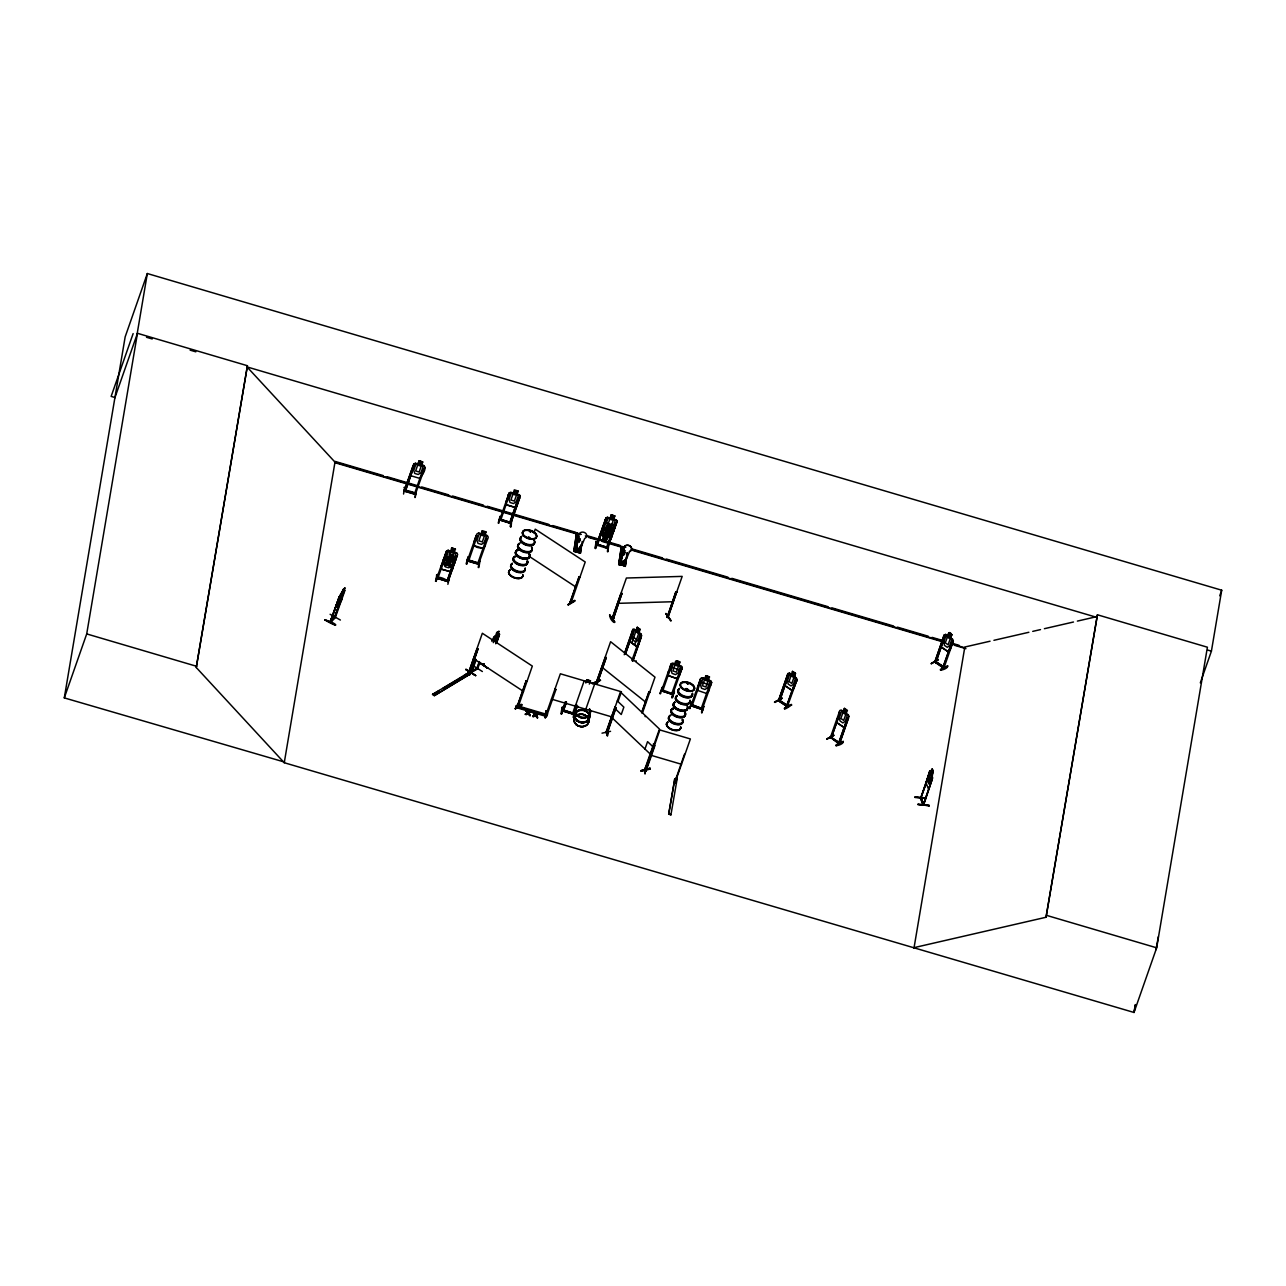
<?xml version="1.0" encoding="UTF-8"?>
<svg xmlns="http://www.w3.org/2000/svg" width="1286" height="1286" viewBox="0 0 1286 1286"><rect width="100%" height="100%" fill="white"/><g stroke="black" fill="none" stroke-linecap="round" stroke-linejoin="round"><path stroke-width="1.5" d="M641.135 770.861L650.089 768.24L650.266 769.092M641.264 770.507L650.073 768.192M650.282 769.028L641.457 771.262M578.073 549.845C579.23 547.434 577.221 549.154 578.652 549.202M623.614 561.452L622.89 563.059L623.453 562.111M622.778 562.721L622.906 561.178L623.372 562.336M920.342 797.979L923.155 805.116L932.688 777.934L930.485 770.507L929.81 770.989M784.942 685.615L792.031 690.421L784.862 685.647L785.023 681.918M845.931 724.886L843.825 727.41L836.736 722.587L836.881 718.858M950.354 649.285L948.248 651.809L941.159 647.003L941.384 643.225M624.626 653.031L632.873 629.401L629.69 641.537L636.538 646.472L638.708 644.061M629.947 637.76L629.77 641.505L636.618 646.44L638.612 643.965M676.774 776.503L675.632 783.045M676.902 776.101L675.745 782.997M677.015 776.631L676.018 779.943L690.389 738.952L659.847 729.95L645.604 770.989L646.376 770.137M613.663 618.052L612.184 619L620.993 593.425L621.942 593.393L613.342 618.968L612.056 618.695L626.395 578.025L682.175 576.385L667.916 617.103C664.605 616.524 670.762 616.026 667.37 616.476M668.19 617.393L667.096 617.441L675.857 591.817L676.79 591.785L668.013 617.409M603.761 535.989L600.385 533.835L601.414 535.298L610.094 537.773L611.67 537.066L607.522 537.05L606.429 540.233L602.668 539.107L603.922 535.924L602.411 534.349L604.468 528.53L607.201 526.569L610.705 527.565L611.718 530.588L609.709 536.423L606.944 538.368L603.439 537.371L602.427 534.333M605.69 522.807L614.515 525.283L614.595 528.707M606.429 540.233L607.442 536.905L609.677 536.407M595.161 548.141L596.045 541.615L595.852 547.868M596.575 541.695C592.926 558.381 598.987 539.397 595.981 541.663M607.973 547.547L596.527 544.074L597.797 544.428M596.768 544.107L596.206 544.991L597.251 545.216M605.159 519.93L606.204 520.219L597.202 545.585L596.206 545.264L605.899 518.065L607.474 517.277L616.235 519.833L617.184 521.232L607.394 548.463L606.397 548.141L606.976 546.952L607.635 548.463L596.447 545.039M605.899 518.065L607.474 517.277M607.571 548.495L606.397 547.884L615.383 522.582L616.428 522.872M606.719 547.225L597.685 544.348L597.234 545.264M611.139 514.882L614.885 516.024L613.631 519.206L615.158 520.782L613.117 526.601L610.368 528.562L606.847 527.565L605.835 524.543L607.876 518.724L610.127 518.21L611.139 514.882L614.901 515.959M608.728 545.248L607.876 551.79L608.262 544.557L607.41 551.598M603.166 529.832L603.102 526.424L603.038 529.912L611.863 532.404L614.129 529.543M614.242 529.671L611.863 532.404M617.184 521.232L610.834 539.509L608.455 542.242L599.63 539.638L599.549 536.198L605.995 518.129M599.614 539.702L599.549 536.198M606.622 527.887L602.475 527.855L604.082 527.196L612.731 529.736M607.715 524.768L611.477 525.845L610.384 528.964L607.506 531.231C607.86 525.926 602.652 526.376 606.51 531.681C600.096 533.915 604.195 537.001 607.072 532.645C606.735 537.725 611.75 537.178 608.069 532.147C617.907 529.494 606.076 527.533 612.811 529.655L613.776 531.07M608.455 542.242L610.721 539.381M441.323 565.76L441.387 569.2L450.18 571.531M445.84 556.565C441.387 557.77 455.18 556.227 455.549 560.567M448.396 557.368L446.258 557.931L444.217 563.75L445.229 566.788L448.734 567.801L451.482 565.856L453.524 560.037L451.997 558.462M449.489 554.25L453.251 555.343L452.174 558.381M452.592 569.007L450.164 571.611M580.838 534.526L576.433 533.674L573.845 551.308L575.839 551.839L578.121 533.754L575.244 549.669M576.578 533.738L573.845 551.308L580.452 553.157L582.188 541.422M574.392 551.228L577.125 533.095L580.95 534.204M574.858 549.556L577.125 533.095M578.571 552.642C582.381 552.996 579.263 548.366 574.665 549.218L575.244 547.579L575.228 549.026L580.066 550.424L580.967 549.235L579.793 552.208L574.955 550.81L577.189 533.915M578.121 533.754L575.806 551.855M577.494 548.318L579.23 548.993L577.494 548.318L576.498 551.26L578.25 551.758L579.247 548.833M577.752 549.267L578.7 548.463M578.523 548.672L577.768 548.833M580.838 545.151L579.616 552.98L579.873 546.47M581.288 544.846L580.002 552.835M581.465 545.328L580.42 553.173M621.974 546.309L618.743 564.554L621.283 546.904L625.8 547.418M618.791 564.554L621.347 546.968M622.424 547.241L619.852 564.875L621.861 546.646M622.971 547.177L620.35 564.763L622.971 546.968L622.086 547.161L619.466 564.763L619.82 562.577M621.524 559.217L622.713 551.372M622.328 561.709L624.064 562.207L622.328 561.709C619.048 564.972 624.819 566.403 624.096 562.046M624.16 549.99L624.128 550.135A3.987 3.344 8.5 0 1 625.703 545.65A3.987 3.344 8.5 0 1 631.105 547.209A3.987 3.344 8.5 0 1 629.529 551.694L629.561 551.549A3.987 3.344 8.5 0 0 631.121 547.08A3.987 3.344 8.5 0 0 625.719 545.521A3.987 3.344 8.5 0 0 624.16 549.99L620.656 562.561L624.466 563.67L629.561 551.549M622.601 562.496L623.485 561.259M622.729 561.291L623.549 561.757M627.327 552.691L625.253 566.387L623.855 565.551L624.723 559.699M624.417 566.161L625.269 560.262M624.53 566.194L625.398 560.326M624.964 566.081L626.137 558.06M625.141 566.354L627.182 552.675M546.55 710.837L545.441 717.829L546.437 711.19M545.907 711.11L544.814 717.62M545.312 717.717L546.325 711.238M618.245 700.838L621.427 691.788L560.358 673.784L545.939 714.694C549.074 716.222 545.328 712.155 547.45 714.405M556.002 689.473L554.957 689.183L556.002 689.473L546.968 715.064M606.204 732.506L607.233 733.293L615.994 707.911L615.029 707.364L615.994 707.911M606.204 731.734L607.603 731.621M608.021 728.953L607.008 735.431M608.407 729.548L607.394 736.074L607.957 728.889M614.965 707.107L605.963 732.393L607.249 732.763M646.183 767.019L644.977 774.011L646.038 767.533M654.976 745.494L645.99 771.102M675.68 779.477L684.473 754.191M284.527 762.068L64.3 697.896L125.16 336.868L147.327 273.532L1221.7 590.21L1211.412 651.166L1200.32 682.834M137.039 334.489L147.327 273.532M64.3 697.896L86.709 633.918L137.457 333.299L247.426 365.722L196.26 667.514L284.254 762.727L1134.011 1012.468L1156.661 947.814L1207.409 647.212L1097.424 614.788L1046.032 917.256L914.073 947.637M196.26 667.514L247.426 365.722M284.254 762.727L335.116 461.417L383.26 475.595M403.547 494.033L404.624 487.571M414.51 494.178C420.393 492.249 387.215 486.542 415.908 493.294M405.299 491.477L404.093 491.075L413.127 465.548L414.156 465.853L405.411 491.22M410.877 472.332L410.957 475.772L419.783 478.376C422.162 475.193 426.856 469.486 424.155 465.725L421.712 465.082M413.127 465.548L414.124 466.079M404.334 491.204L413.819 463.908L417.966 463.892L419.059 460.774L422.805 461.963L421.551 465.146L423.062 466.738L421.02 472.557L418.271 474.486L414.767 473.457L413.77 470.419L415.796 464.6L418.046 464.117L419.14 460.918L422.644 462.028M415.394 463.217L424.155 465.725M415.024 497.569L416.294 490.577L415.265 497.103M423.303 468.554L424.3 469.085L423.303 468.554L414.478 493.872M436.163 581.401L437.401 574.408L435.52 581.224L436.34 580.886M446.74 553.076L445.712 552.771L446.74 553.076L437.706 578.668C437.915 573.299 460.018 587.589 437.015 577.366M443.461 559.555L443.541 562.995L452.367 565.599L454.746 562.802L452.367 565.599M450.55 551.115L447.994 550.36L456.723 553.012L457.671 554.427L447.978 581.642L456.932 556.082L455.887 555.777L454.617 559.394M451.643 547.997L455.405 549.106L451.643 547.997L450.63 551.324L448.38 551.807L446.355 557.626L447.351 560.68L450.856 561.709L453.604 559.764L455.646 553.961L454.135 552.369L455.405 549.106M448.46 580.742L447.223 580.147L448.493 580.516M449.344 578.459L447.866 584.326M454.296 552.289L456.739 552.948M447.094 581.401L455.887 555.777M456.932 556.082L455.855 556.002M466.127 563.895L468.008 557.079L466.722 563.927M466.754 564.088L467.959 557.095M478.488 564.297L478.874 563.059L467.895 559.828L467.284 560.969L476.302 535.442L477.347 535.748L468.586 561.114M482.909 548.141C470.756 547.965 473.425 542.354 477.01 533.803L478.585 533.031L481.237 533.931L482.234 530.684L485.979 531.857L484.902 534.896M476.302 535.442L477.347 535.748M486.494 538.448L487.49 538.979L486.494 538.448L477.653 563.766M478.07 562.85L478.89 563.397M478.199 567.464L479.485 560.985M478.842 567.592L479.935 561.162M482.957 548.27L485.352 545.473L482.957 548.27L474.148 545.602M478.488 564.329L488.278 537.114L487.33 535.619L478.601 533.224M498.196 523.064L500.077 516.249L498.823 523.241M516.972 494.065L518.065 490.947L516.811 494.21L519.415 494.788L520.332 496.348L510.735 523.531L499.643 519.946M499.386 520.171L499.756 518.965L500.865 519.608M509.417 494.917L508.388 494.612L509.417 494.917L500.672 520.283M506.137 501.395L506.218 504.835L515.027 507.44L517.422 504.642L515.043 507.359L506.346 504.691M509.77 523.241L518.563 497.618L519.56 498.148L518.515 497.843M510.285 526.617C512.278 507.584 511.555 531.086 510.462 526.103M510.912 526.81L511.362 520.171M515.959 707.509L516.442 705.467L546.968 714.469L546.486 716.511L515.959 707.509L516.233 706.721L546.759 715.723L546.486 716.511M561.709 713.537L560.969 713.875L562.095 707.364M562.625 707.493L561.564 713.907M561.596 714.068L562.85 707.075L562.062 707.413M573.749 713.376L562.48 709.808M563.766 710.177C565.615 710.483 575.18 714.084 573.894 713.392M572.913 712.83L572.527 714.084L572.624 713.023M574.746 711.094L573.685 717.636L574.392 710.515M573.186 717.379L574.328 710.965M668.688 814.199L674.78 778.946L677.015 779.605L670.922 814.858L668.688 814.199L674.78 778.946M913.944 948.345L964.822 647.019L990.043 641.216M1046.032 917.256L1097.424 614.788M1135.345 1004.559L1134.011 1012.468L1135.361 1005.025M340.388 620.045L330.116 614.274M917.882 804.634L929.022 805.631M917.995 804.297L929.151 805.229L929.119 806.113M1156.001 949.663L1158.364 936.642M468.04 674.009L469.277 674.459L478.038 649.06L476.961 648.658L478.038 649.06M468.313 673.028L469.358 673.671M469.277 674.459L468.49 673.864M468.779 674.507L469.599 673.494L468.779 672.964M518.065 706.802C517.277 706.352 518.017 705.082 518.724 705.805M570.18 602.234L571.064 602.78L585.226 561.982L535.249 529.173L533.979 532.79M570.116 602.186L578.989 576.819L580.066 577.237L579.214 576.691L570.341 602.025L571.289 602.636L570.839 601.125M926.258 783.013L927.029 779.3M337.125 603.488C334.167 614.37 346.609 589.84 340.372 602.427M778.737 700.548L778.962 699.584L779.091 701.24L787.788 706.721L788.061 705.741L779.83 700.548L787.868 705.966M779.589 700.34L779.123 699.697M934.617 662.033L943.731 668.173M935.099 661.213L935.887 662.563L944.663 637.165L943.586 636.731L944.663 637.165M943.233 666.727L944.069 668.109L934.922 661.856L935.903 662.515M575.806 549.347L579.279 536.921A3.987 3.344 8.5 0 1 580.854 532.436A3.987 3.344 8.5 0 1 586.255 533.995A3.987 3.344 8.5 0 1 584.696 538.464L579.616 550.456M477.395 668.463L470.692 672.321L472.026 671.485M477.074 667.852L478.038 667.739L477.685 668.816L471.046 672.578L475.563 659.879M483.793 664.717L483.022 665.103L483.407 664.074M660.554 693.25L659.798 693.556L662.515 687.496M660.441 693.781L661.985 687.383M661.679 690.936L672.835 694.553L661.47 690.871L671.179 663.64L675.246 663.897M662.563 690.904L661.888 689.666L661.454 690.823M671.533 665.682L670.52 665.312L671.533 665.682L662.595 691.225M673.044 693.588L671.839 694.135M680.567 668.816L681.516 669.395L680.567 668.816L671.501 694.327M671.742 697.719L674.041 691.064L671.983 697.269M674.443 691.723L672.337 697.848L673.977 691.482M690.019 708.12L689.28 708.441L691.981 702.365M689.907 708.65L691.466 702.252M692.109 705.837L690.952 705.741L702.301 709.422M701.513 708.425L691.563 704.615M701.015 680.551L699.986 680.198L701.015 680.551L692.029 706.094M702.14 709.663L701.304 709.004M710.033 683.702L710.981 684.265L710.033 683.702L700.983 709.197L702.622 708.506M703.442 706.352L701.465 712.139M703.571 705.998L701.835 712.814L703.506 706.448M701.851 712.749L703.924 706.593M133.133 333.604L111.143 396.393L115.001 397.535M114.872 397.808L137.457 333.299M324.715 619.997C335.839 622.022 342.59 630.413 324.763 619.916M340.999 593.714L344.761 589.872L343.523 591.013L344.809 587.798L334.939 617.393L330.341 621.813L339.375 596.495L330.004 622.167M330.406 621.845L338.748 598.295M344.809 587.798L339.986 595.209L330.373 622.504L335.26 617.666L344.953 590.403M342.044 597.122L338.845 601.928L343.089 589.358M334.392 617.939L343.748 592.107L334.376 617.778M404.849 487.201L404.061 487.49M405.122 491.445L414.156 465.853M414.51 494.21L414.88 492.956M424.959 467.22L415.298 494.435L404.334 491.172M436.324 580.87L436.645 574.713M441.452 565.776L446.515 551.196L447.994 550.36M451.45 568.428L447.062 581.079M468.554 561.339L468.811 560.101M482.33 530.813L481.221 534.011L478.987 534.494L476.945 540.313L477.958 543.351L481.462 544.38L484.211 542.451L486.253 536.632L484.726 535.04L485.835 531.857M477.829 562.818L477.701 564.072M432.514 694.456L468.361 672.819L470.178 674.025L434.33 695.662L432.514 694.456L439.282 690.486M434.33 695.662L470.178 674.025M499.724 518.981L499.643 519.914M499.595 520.235L509.079 492.972L510.655 492.2L519.303 494.949L520.203 496.348M506.266 501.411L509.192 493.036L513.307 493.101L514.32 489.837L518.049 491.027M509.529 523.129L518.563 497.618M510.655 523.482L519.592 497.923M465.837 669.604C495.608 687.833 446.162 657.001 475.498 675.536M471.608 671.63L464.294 675.455L476.881 668.238M468.104 674.009L482.346 633.259L532.324 666.084L518.162 706.866M468.152 674.057L477.186 648.514M469.036 674.603L477.813 649.205M472.878 665.489L482.363 671.517M475.225 659.654L470.789 672.321L471.817 672.208L476.158 659.525M471.174 672.546L472.026 671.34M476.656 668.897L479.26 661.615M479.582 661.824L477.042 669.058L477.54 668.157M477.717 668.672L479.549 663.287M484.018 665.039L483.874 663.801M483.44 665.312L484.034 663.833M491.943 641.489C493.213 636.232 497.682 633.355 493.245 640.396M493.326 642.662L495.367 636.843L497.409 635.654L495.367 641.473M495.737 635.814L496.685 632.567L498.968 631.346L496.46 640.83M495.705 643.756L498.518 635.943M496.3 643.402L499.579 634.207L496.75 642.646M478.521 662.065L487.892 668.334L480.208 662.74M515.509 709.084C523.322 699.52 524.961 707.252 515.204 708.329M516.442 705.467L516.168 706.255L525.701 709.068M517.229 706.271L526.087 680.921L527.164 681.323L526.087 680.921M517.454 706.11L526.312 680.776M517.904 706.77L518.258 705.837M574.955 550.81L574.971 549.363L574.392 551.003L575.501 551.549L578.459 534.253M525.942 710.917L527.71 712.653L525.315 714.309L526.183 714.566L529.961 711.528L528.08 712.958L525.942 710.917L527.517 713.167M525.315 714.309L527.71 712.653M526.858 711.19L528.273 712.428M526.183 714.566L528.096 713.119L530.073 715.723L527.919 713.65M528.466 713.425L530.829 711.785L528.466 713.425L530.073 715.723M567.865 604.677L574.601 600.707M534.944 715.37C530.491 709.679 538.384 716.093 532.742 716.511L535.523 715.305L537.5 717.909L535.346 715.836M532.742 716.511L535.137 714.839M534.301 713.376L535.506 715.145L533.369 713.103M533.61 716.768L535.523 715.305M535.908 715.627L538.271 713.971L535.908 715.627L537.5 717.909M535.506 715.145L537.387 713.714L535.699 714.614M596.318 545.296L596.608 544.396M604.291 534.88L606.349 529.06L609.853 530.057L607.828 535.876L604.291 534.88L607.828 535.876M546.646 710.82L545.827 711.158M546.695 715.257L547.579 713.923M565.454 701.706L562.352 711.078L565.406 701.931M566.483 702.011L563.155 711.319L566.451 702.236M621.54 549.299L625.237 550.73M620.913 552.996L624.851 553.768M620.27 562.705L619.804 564.024L624.642 565.422L625.816 562.448L624.916 563.638L620.061 562.239L620.093 560.792L619.514 562.448L625.559 564.232L625.301 566.37M575.63 704.712L572.415 714.035M575.324 706.143L584.182 680.808M562.352 711.045L573.46 714.293L576.658 705.017M586.882 679.86L585.789 682.979L586.802 679.715L590.547 680.824L589.293 684.088M609.564 615.174C621.363 627.938 608.969 621.427 609.869 614.708M621.942 593.393L613.229 619M599.935 680.39L592.637 683.3M585.821 709.229L594.679 683.911M596.35 682.432L597.46 682.995L606.236 657.596L605.481 657.001L596.334 682.464L610.609 641.714L654.992 677.159L642.373 713.2M606.236 657.596L597.186 683.091L596.559 681.467L597.331 682.834M592.444 683.83L600.466 680.246M624.24 654.719L632.487 631.201L633.275 631.78L625.671 653.497M625.43 653.61L633.275 631.78M636.184 630.381L637.277 627.263L631.796 643.064M610.561 731.316L602.009 733.165M634.528 645.025L640.203 629.368L637.197 627.311M615.689 707.991L606.896 733.39L606.14 732.795L620.415 691.981L659.477 729.066L645.058 769.735M606.638 732.666L615.335 707.284M606.654 733.277L606.703 731.621M631.876 660.554L640.364 636.908L641.167 637.486L632.921 661.004M632.664 661.133L641.634 635.686L640.991 633.853L634.111 628.999L632.792 629.433M636.152 660.779L636.023 661.133M665.698 613.599L671.115 620.849L666.277 613.567M667.289 617.425L675.857 591.817M641.618 712.605L648.851 691.964L649.88 692.447L648.851 691.964M641.891 712.508L649.125 691.852M645.042 716.415L645.379 716.688M644.977 749.047L647.565 741.652L652.661 746.475M641.457 771.327L641.264 770.459M680.069 662.033L678.799 665.264L680.278 666.968L678.252 672.771L675.52 674.62L672.064 673.398L671.083 670.247L673.125 664.444L675.343 664.042C673.703 657.066 685.165 664.894 676.34 660.779M645.218 769.784C643.321 767.758 647.726 769.237 644.865 769.092L653.738 743.758M671.26 663.801L672.771 663.062L681.355 666.052L682.271 667.611L672.498 694.745L672.948 693.475M678.96 665.216L682.303 667.547L679.33 676.002L676.983 678.654L668.286 675.584L668.222 672.064M704.744 678.703L702.22 677.818L700.629 678.59L690.92 705.692L691.37 704.535L692.575 705.001M697.832 686.965L700.645 678.51M691.932 706.11L692.366 704.857L702.558 708.715M677.015 779.605L674.507 779.75M701.979 709.615L702.51 708.457M691.064 705.773L702.108 709.599L711.769 682.416L708.425 680.085M670.922 814.858L668.977 813.411M774.558 702.076L781.856 698.555M787.948 673.559L778.448 700.806L787.948 673.559L789.363 673.06L791.356 674.507M779.364 701.336L788.366 675.809L787.305 675.375L788.125 675.938M779.589 701.208L788.366 675.809M775.008 702.461L782.065 698.153M788.109 705.837L787.273 706.802L797.079 679.651L794.378 676.549L795.536 673.398L792.449 671.388L791.42 674.668L789.54 674.684L787.498 680.503L788.141 684.023L790.954 685.936L793.349 684.457L795.375 678.654L794.234 676.581L795.327 673.462M784.364 708.715C797.899 699.954 788.736 707.863 784.733 709.02M787.675 706.657L786.518 706.191L795.487 680.937L796.548 681.371L795.487 680.937M786.678 706.352L795.729 680.792M789.363 673.06L796.323 677.915L796.999 679.699L793.976 687.978L791.919 690.309M839.581 742.826L831.463 737.617L839.501 742.794L839.292 743.822L848.953 716.591L848.262 714.775L841.237 710.001L839.806 710.499L830.322 737.746L830.772 736.524M839.999 712.878L831.126 738.26L840.24 712.749L839.163 712.315L840.24 712.749M843.278 711.608L844.388 708.281L847.41 710.338L846.108 713.521L847.249 715.595L845.207 721.398L842.828 722.877L840.015 720.964L839.372 717.443L841.414 711.624L843.278 711.608L844.452 708.457M843.166 741.363C844.372 745.494 826.126 748.323 843.214 741.443M830.708 737.537L839.662 743.662L848.422 718.295L847.587 717.733L838.504 743.308L839.002 742.07M847.587 717.733L838.858 743.115M931.305 663.801L938.378 659.525L931.434 663.255M944.229 634.914L934.777 662.145L944.229 634.914L945.66 634.416C949.261 639.174 947.573 628.131 951.833 634.737L950.659 637.904L953.376 641.007L943.828 668.238L943.924 667.209L936.128 661.904M935.26 660.94L935.018 661.936M935.645 662.692L944.422 637.293M951.688 634.786L950.531 637.936L951.672 639.994L949.631 645.813L947.252 647.292L944.438 645.379L943.795 641.859L945.837 636.04L947.702 636.023L948.811 632.696L951.833 634.737M943.972 668.013L942.815 667.547L951.769 642.277L952.846 642.711L951.769 642.277M952.01 642.148L942.96 667.691M950.274 649.334L953.183 641.023L952.621 639.222L945.66 634.416M947.589 665.762C948.811 669.99 930.517 672.691 947.637 665.859M914.957 797.497L926.29 797.963L915.15 796.966M918.011 804.248L929.022 805.743M929.489 773.368L920.471 798.622M929.248 775.217L920.567 798.686M932.205 768.996L933.202 771.407L932.093 776.744L928.717 783.865L928.251 777.966L932.205 768.996L933.266 771.391L932.109 774.526M931.241 772.13L932.334 769.012M923.252 804.425L923.621 805.213L932.157 779.171L923.428 804.586M920.728 798.011L923.091 805.149M923.589 803.509L923.573 805.229L921.114 797.111L921.371 797.899M1219.739 595.804L1221.7 590.21M676.983 678.638L668.286 675.568L668.382 672.031M697.703 686.933L697.751 690.453L706.48 693.443L708.843 690.791M697.751 690.437L697.848 686.901M702.22 677.818L710.853 680.857M705.805 675.664L704.808 678.928L702.59 679.313L700.548 685.133L701.529 688.267L704.985 689.489L707.718 687.656L709.759 681.837L708.264 680.149L709.534 676.902L705.805 675.664L709.358 677.031M579.456 541.969L577.639 540.795L579.439 540.297M622.649 553.575L623.324 554.989M529.88 530.973L530.523 531.825M528.225 537.194L529.945 538.207M529.462 537.757L529.639 538.545M688.058 683.268L687.222 683.477L688.348 683.895M687.801 690.421L686.901 689.248L685.663 689.778M688.123 683.702L687.48 683.782M330.068 622.183L334.826 617.441M335.212 617.2L334.714 617.023M324.988 619.691L335.405 624.996M596.849 681.339L597.411 682.432M577.816 548.206L578.186 548.961M487.86 668.286L480.016 663.19M929.794 786.341L928.267 788.607L926.129 782.997L929.794 770.861L920.969 797.85M609.612 615.158L614.692 621.99M607.522 732.393L606.445 731.541L607.281 732.538M645.379 768.819L645.106 768.096M603.311 525.54L605.69 522.727M452.608 568.942L450.229 571.74L441.403 569.119M791.951 690.469L794.153 688.026M483.118 665.103L484.115 664.926M344.262 588.747L342.944 590.756L343.909 589.792M339.745 596.672L338.941 596.929M336.546 606.011L340.26 602.298M334.617 617.28L331.145 621.299M826.818 739.257L833.714 735.496M931.241 663.656L938.33 659.493M464.278 675.488L471.014 671.405M579.23 541.695L577.752 540.731L579.343 540.57M530.073 530.957L529.382 531.407L530.411 531.745M529.494 538.255L529.575 537.435M687.56 683.429L687.431 683.573M687.19 690.116L685.856 689.344M606.301 731.477L607.571 731.847M467.638 559.812L478.022 563.139M467.316 560.744L478.778 564.12M570.727 601.092L571.386 601.848M570.245 601.43L570.952 602.764M568.026 604.693L574.713 600.289M568.396 604.95L575.003 601.012M517.358 705.516L518.387 705.869M515.091 708.731L521.746 704.841M496.782 632.632L498.968 631.346M494.194 636.618L499.29 633.628L497.875 634.464M491.991 639.769L492.313 639.994M442.673 688.508L468.072 673.623L469.904 674.812M477.267 668.479L470.965 671.501M795.455 673.43L792.449 671.388M774.494 702.108L782.081 698.169M941.159 647.003L948.329 651.777M935.967 661.76L943.602 666.598M836.736 722.587L843.857 727.217M848.422 718.295L847.345 717.861M838.617 742.472L839.806 742.617M836.077 745.639L843.086 741.797L836.189 745.558M413.803 463.973L415.426 463.265M448.01 550.488L446.387 551.196L436.71 578.33M639.11 632.487L639.994 634.641L637.952 640.46L635.622 641.907L632.889 639.946L632.31 636.409L634.352 630.59L636.168 630.59M618.679 564.522L624.98 565.872L623.855 565.551M619.772 564.811L620.575 565.084M622.713 553.703L624.482 553.945M529.752 531.327L530.636 531.584M687.64 690.389L685.856 689.859M591.994 683.461L600.514 680.262M545.971 714.469L547.129 714.807M404.254 490.882L415.474 494.178M511.137 522.582L499.788 519.303M447.351 580.179L448.38 580.484M654.397 744.385L653.433 743.838M641.039 770.941L649.96 768.626M671.822 693.395L673.076 693.845M993.933 640.315L1028.864 632.278M1032.738 631.378L1040.503 629.593M1044.393 628.693L1073.488 622.006M1077.379 621.106L1096.781 616.637M604.468 528.53L606.719 528.016L609.757 519.255L613.277 520.251L610.223 529.028L611.734 530.604M513.291 493.165L511.056 493.663L509.015 499.466L510.028 502.521L513.532 503.549L516.281 501.62L518.322 495.801L516.811 494.21M668.334 616.476L667.514 616.541M528.032 537.789L529.623 538.4M468.217 673.784L469.165 674.362M621.17 593.666L622.102 593.634M676.018 592.058L676.966 592.026M613.502 618.132L612.506 618.084M612.136 618.743L613.181 618.711M613.245 618.968L612.425 619.032M617.521 603.359L673.317 601.719M596.527 682.255L597.476 682.962M528.932 537.13L527.951 537.628M668.029 617.103L667.145 617.393M914.796 797.095L926.097 798.493M923.107 803.734L921.274 798.156M935.292 661.004L936.063 661.486M787.386 706.818L778.496 700.79M830.869 736.589C830.965 737.537 832.396 739.53 839.404 743.822M667.916 617.103L668.238 616.187M612.666 618.1L613.583 618.309M613.068 618.711L613.39 617.794M510.14 522.02L511.169 522.357M562.416 710.756L573.492 714.068M624.08 554.909L622.569 553.752L624.289 553.51M686.933 689.248L685.743 689.971M662.097 689.73L672.048 693.54M607.217 732.473L606.124 732.2M607.715 525.074L611.236 526.07M606.333 529.076L609.837 530.057M602.829 539.043L606.333 540.104M599.758 539.557L608.407 542.033M580.243 538.963L576.305 538.191L580.131 539.3M625.092 552.176L621.154 551.405L624.964 552.514M580.002 540.554L576.064 539.782L579.89 540.876M445.856 556.758L448.493 557.513M451.997 558.526L454.505 559.249M606.574 731.252L607.458 731.541M547.097 715.032L546.293 713.81M146.524 337.286L152.214 338.957M190.135 350.146L195.826 351.817M1096.669 617.344L247.008 366.912L335.003 462.124L579.568 534.204M1207.586 650.041L1211.412 651.166M387.102 476.736L417.918 485.819M421.776 486.96L448.734 494.901M452.576 496.026L483.391 505.109M487.249 506.25L548.865 524.415M552.723 525.556L575.823 532.356M587.38 535.764L620.125 545.409M631.667 548.817L662.483 557.899M666.341 559.04L727.956 577.205M731.814 578.33L828.088 606.719M831.946 607.86L893.577 626.025M897.419 627.15L928.235 636.232M932.077 637.374L943.635 640.782M953.264 643.611L959.051 645.315M585.339 535.908L623.855 547.257M631.555 549.524L943.522 641.489M951.222 643.756L964.693 647.726M334.553 462.574L577.109 534.06M588.65 537.468L596.35 539.734M602.121 541.438L621.379 547.113M632.921 550.521L940.918 641.296M954.389 645.267L965.947 648.674M499.515 519.946L510.735 523.193M484.742 534.96L487.33 535.683M478.617 564.297L467.509 561.066M438.092 577.382L436.726 578.057L448.058 581.401M436.918 578.395L448.01 581.626M586.866 679.924L590.387 680.969M551.485 699.118L612.554 717.122M562.738 709.808L563.638 710.145M529.527 710.193L539.059 713.007M529.784 712.042L530.652 712.299M537.21 714.244L538.078 714.502M525.492 713.794L526.36 714.051M532.934 715.98L533.803 716.238M650.973 755.284L681.516 764.286M1046.675 915.407L1156.661 947.814M86.709 633.918L196.678 666.325M670.119 666.662L681.242 670.569M699.584 681.532L710.708 685.438M510.076 522.341L500.768 519.222L500.543 520.251M665.81 613.502L670.665 620.784M438.204 577.478L437.24 577.462M528.401 538.014L528.691 538.207M529.703 556.693L576.353 587.316M473.489 658.593L523.466 691.402M466.127 669.379L475.579 675.552M432.787 693.668L434.604 694.858M791.613 705.291L791.292 704.423L784.412 708.184M637.261 627.488L639.978 629.449M635.798 631.635L638.531 633.596M633.773 637.454L636.49 639.415M601.735 667.032L646.119 702.494M617.328 700.934L623.855 707.123L621.267 714.502L614.756 708.329M611.541 717.299L650.62 754.4M947.557 666.325L940.613 670.022M536.085 715.096L537.693 717.379M528.659 712.91L530.266 715.193M616.155 519.849L617.184 521.296M710.74 681.017L711.608 682.48M848.117 714.887L848.76 716.607M640.846 633.966L641.457 635.702M443.606 559.506L443.686 562.85M411.022 472.284L411.086 475.691M689.634 701.336A7.459 4.035 19.3 0 1 680.969 704.053A7.459 4.035 19.3 0 1 676.741 696.514M689.955 702.076A7.571 4.099 19.3 0 1 680.165 703.329A7.571 4.099 19.3 0 1 676.79 696.048M687.576 707.204A7.459 4.035 19.3 0 1 678.912 709.92A7.459 4.035 19.3 0 1 674.684 702.381M674.845 701.995A7.427 4.019 19.3 0 0 679.989 709.808A7.427 4.019 19.3 0 0 687.142 705.612A7.475 4.051 19.3 0 1 679.924 710.001A7.475 4.051 19.3 0 1 674.748 702.108M692.334 693.958A7.571 4.099 19.3 0 1 683.525 696.723A7.571 4.099 19.3 0 1 679.233 689.055M685.856 688.862A7.571 4.099 19.3 0 1 689.376 690.486M690.035 700.163A7.459 4.035 19.3 0 1 681.371 702.879A7.459 4.035 19.3 0 1 677.143 695.34M692.077 694.344A7.459 4.035 19.3 0 1 683.413 697.076A7.459 4.035 19.3 0 1 679.185 689.521M685.695 689.328A7.459 4.035 19.3 0 1 689.167 690.92M690.019 700.581A7.571 4.099 19.3 0 1 681.21 703.346A7.571 4.099 19.3 0 1 676.918 695.694M692.463 693.588A7.571 4.099 19.3 0 1 683.654 696.369A7.571 4.099 19.3 0 1 679.362 688.701M685.985 688.508A7.571 4.099 19.3 0 1 687.833 689.2M692.495 693.17A7.459 4.035 19.3 0 1 683.83 695.903A7.459 4.035 19.3 0 1 679.603 688.348M682.11 720.08A7.459 4.035 19.3 0 1 674.909 724.291A7.459 4.035 19.3 0 1 669.765 716.431M682.352 719.662A7.571 4.099 19.3 0 1 676.002 724.195A7.571 4.099 19.3 0 1 668.929 716.736M667.772 722.025A7.475 4.051 19.3 0 0 672.015 729.596A7.475 4.051 19.3 0 0 680.712 726.863A7.427 4.019 19.3 0 1 672.08 729.419A7.427 4.019 19.3 0 1 667.868 721.912M687.335 707.83A7.427 4.019 19.3 0 1 678.703 710.531A7.427 4.019 19.3 0 1 674.491 703.024M680.599 727.12A7.459 4.035 19.3 0 1 671.935 729.853A7.459 4.035 19.3 0 1 667.707 722.298M687.512 707.493A7.475 4.051 19.3 0 1 678.815 710.226A7.475 4.051 19.3 0 1 674.555 702.654M684.795 712.669A7.571 4.099 19.3 0 1 681.773 717.443A7.571 4.099 19.3 0 1 672.192 713.859A7.571 4.099 19.3 0 1 673.559 708.473M683.059 720.08A7.459 4.035 19.3 0 1 674.394 722.812A7.459 4.035 19.3 0 1 670.167 715.257M684.554 713.087A7.459 4.035 19.3 0 1 681.58 717.781A7.459 4.035 19.3 0 1 672.144 714.244A7.459 4.035 19.3 0 1 673.478 708.94M682.48 719.308A7.571 4.099 19.3 0 1 676.131 723.825A7.571 4.099 19.3 0 1 669.041 716.382M669.942 715.611A7.571 4.099 19.3 0 1 671.228 715.096M684.924 712.315A7.571 4.099 19.3 0 1 681.901 717.09A7.571 4.099 19.3 0 1 672.321 713.505A7.571 4.099 19.3 0 1 673.671 708.12M684.972 711.914A7.459 4.035 19.3 0 1 677.77 716.125A7.459 4.035 19.3 0 1 672.626 708.281M531.809 549.267A7.475 4.051 19.3 0 1 523.129 551.999A7.475 4.051 19.3 0 1 518.901 544.444M531.504 547.675A7.571 4.099 19.3 0 1 524.19 551.951A7.571 4.099 19.3 0 1 518.949 543.978M529.189 553.945A7.443 4.035 19.3 0 1 526.215 558.622A7.443 4.035 19.3 0 1 516.811 555.102A7.443 4.035 19.3 0 1 518.145 549.813M529.334 553.527A7.443 4.035 19.3 0 1 522.148 557.738A7.443 4.035 19.3 0 1 517.02 549.894M529.302 553.703A7.475 4.051 19.3 0 1 526.312 558.413A7.475 4.051 19.3 0 1 516.859 554.877A7.475 4.051 19.3 0 1 518.194 549.556M534.51 541.888A7.571 4.099 19.3 0 1 525.701 544.653A7.571 4.099 19.3 0 1 521.409 536.985M531.681 546.904A7.475 4.051 19.3 0 1 528.691 551.614A7.475 4.051 19.3 0 1 519.239 548.077A7.475 4.051 19.3 0 1 520.589 542.772M534.333 543.399A7.475 4.051 19.3 0 1 524.688 544.637A7.475 4.051 19.3 0 1 521.344 537.452M531.632 547.322A7.571 4.099 19.3 0 1 524.318 551.598A7.571 4.099 19.3 0 1 519.078 543.624M534.076 540.329A7.571 4.099 19.3 0 1 526.762 544.605A7.571 4.099 19.3 0 1 521.537 536.632M534.124 539.927A7.475 4.051 19.3 0 1 526.922 544.139A7.475 4.051 19.3 0 1 521.746 536.278M524.833 569.184A7.475 4.051 19.3 0 1 516.152 571.916A7.475 4.051 19.3 0 1 511.924 564.361M525.074 568.798A7.571 4.099 19.3 0 1 516.281 571.563A7.571 4.099 19.3 0 1 511.973 563.895M509.883 570.196A7.475 4.051 19.3 0 0 514.111 577.752A7.443 4.035 19.3 0 0 522.759 575.035A7.475 4.051 19.3 0 1 514.111 577.752A7.443 4.035 19.3 0 1 509.899 570.228M522.904 574.633A7.443 4.035 19.3 0 1 514.255 577.35A7.443 4.035 19.3 0 1 510.044 569.827M528.964 554.571A7.443 4.035 19.3 0 1 525.99 559.249A7.443 4.035 19.3 0 1 516.586 555.729A7.443 4.035 19.3 0 1 517.92 550.44M529.125 554.234A7.475 4.051 19.3 0 1 526.135 558.944A7.475 4.051 19.3 0 1 516.667 555.407A7.475 4.051 19.3 0 1 518.017 550.07M527.533 561.805A7.571 4.099 19.3 0 1 518.724 564.57A7.571 4.099 19.3 0 1 514.432 556.902M525.251 568.01A7.475 4.051 19.3 0 1 516.57 570.743A7.475 4.051 19.3 0 1 512.326 563.188M526.746 561.017A7.475 4.051 19.3 0 1 520.476 565.47A7.475 4.051 19.3 0 1 513.484 558.124M514.368 557.368A7.475 4.051 19.3 0 1 515.638 556.87M525.202 568.428A7.571 4.099 19.3 0 1 516.409 571.209A7.571 4.099 19.3 0 1 512.101 563.541M527.646 561.452A7.571 4.099 19.3 0 1 518.853 564.216A7.571 4.099 19.3 0 1 514.561 556.549M527.694 561.034A7.475 4.051 19.3 0 1 519.014 563.75A7.475 4.051 19.3 0 1 514.77 556.195M589.551 708.843A7.571 6.334 9.6 0 1 589.39 715.193M588.152 716.431A7.571 6.334 9.6 0 1 576.321 714.309M575.389 711.062A7.571 6.334 9.6 0 1 577.719 706.721M589.406 709.149A7.475 6.253 9.6 0 1 589.245 715.418M588.04 716.64A7.475 6.253 9.6 0 1 576.369 714.55M575.453 711.351A7.475 6.253 9.6 0 1 577.735 707.059M590.226 709.92A7.459 6.237 9.6 0 1 589.374 714.614M588.152 715.836A7.459 6.237 9.6 0 1 576.514 713.746M575.598 710.547A7.459 6.237 9.6 0 1 577.88 706.271M576.224 706.721A7.475 6.269 9.6 0 1 576.514 705.114M576.241 706.577A7.475 6.269 9.6 0 1 576.546 704.969M453.026 559.989L449.393 562.882C453.251 568.235 448.026 568.637 448.396 563.332C445.261 567.817 441.339 564.795 447.85 562.4C444.152 557.336 449.168 556.822 448.83 561.918L451.804 559.651L453.026 559.989M341.754 593.618L339.729 599.437L343.266 592.107L341.754 593.618M417.677 465.146L415.635 470.965L419.14 471.994L421.181 466.175L417.677 465.146M419.574 461.69L419.22 462.735L421.47 463.394L421.824 462.365L419.574 461.69M448.139 558.478L446.097 564.297L449.602 565.31L451.643 559.49L448.139 558.478M450.261 552.369L448.219 558.188L451.74 559.217L453.765 553.398L450.261 552.369M450.036 555.022L449.666 556.066L451.916 556.709L452.286 555.681L450.036 555.022M452.158 548.913L451.804 549.958L454.054 550.617L454.424 549.588L452.158 548.913M480.868 535.04L478.826 540.859L482.33 541.888L484.372 536.069L480.868 535.04M482.764 531.584L482.395 532.629L484.645 533.288L485.015 532.259L482.764 531.584M512.937 494.21L510.896 500.029L514.4 501.058L516.442 495.239L512.937 494.21M514.834 490.754L514.464 491.799L516.731 492.458L517.085 491.429L514.834 490.754M497.007 633.001L496.637 634.03L498.309 632.23L497.007 633.001M604.002 537.661L603.648 538.705L605.899 539.332L606.269 538.287L604.002 537.661M608.246 525.604L607.876 526.649L610.143 527.292L610.496 526.247L608.246 525.604M611.654 515.799L611.3 516.843L613.551 517.47L613.92 516.442L611.654 515.799M587.332 680.567L586.963 681.596L589.213 682.271L589.583 681.226L587.332 680.567M637.567 628.356L637.197 629.384L638.949 630.654L639.319 629.61L637.567 628.356M674.973 665.087L672.932 670.906L676.388 672.128L678.429 666.309L674.973 665.087M676.87 661.663L676.5 662.708L678.719 663.496L679.088 662.451L676.87 661.663M704.439 679.956L702.413 685.776L705.869 686.997L707.911 681.178L704.439 679.956M706.335 676.549L705.966 677.577L708.2 678.365L708.554 677.32L706.335 676.549M791.051 675.713L789.009 681.532L791.838 683.445L793.864 677.626L791.051 675.713M792.835 672.417L792.465 673.462L794.282 674.684L794.635 673.639L792.835 672.417M827.059 738.871L833.955 735.11L827.043 738.855M842.925 712.653L840.883 718.472L843.696 720.385L845.738 714.566L842.925 712.653M844.693 709.358L844.339 710.386L846.14 711.624L846.51 710.579L844.693 709.358M947.348 637.068L945.306 642.871L948.12 644.784L950.161 638.981L947.348 637.068M949.116 633.773L948.763 634.802L950.563 636.04L950.933 634.995L949.116 633.773M930.742 773.336L928.717 779.155L929.585 781.374L931.627 775.554L930.742 773.336M932.173 770.105L932.382 772.564L932.173 770.105M681.966 687.672A7.459 4.035 19.3 0 0 694.199 689.392A7.459 4.035 19.3 0 0 686.29 681.885A7.459 4.035 19.3 0 0 681.966 687.672M681.773 688.267A7.427 4.019 19.3 0 0 693.958 689.971A7.427 4.019 19.3 0 0 686.081 682.512A7.427 4.019 19.3 0 0 681.773 688.267M681.853 687.93A7.475 4.051 19.3 0 0 694.135 689.65A7.475 4.051 19.3 0 0 686.194 682.127A7.475 4.051 19.3 0 0 681.853 687.93M524.141 535.619A7.443 4.035 19.3 0 0 536.342 537.323A7.443 4.035 19.3 0 0 528.466 529.848A7.443 4.035 19.3 0 0 524.141 535.619M523.932 536.198A7.443 4.035 19.3 0 0 536.133 537.902A7.443 4.035 19.3 0 0 528.257 530.427A7.443 4.035 19.3 0 0 523.932 536.198M524.029 535.86A7.475 4.051 19.3 0 0 536.294 537.58A7.475 4.051 19.3 0 0 528.369 530.057A7.475 4.051 19.3 0 0 524.029 535.86M576.723 720.674A7.459 6.237 9.6 0 0 589.213 718.713A7.459 6.237 9.6 0 0 580.308 710.435A7.459 6.237 9.6 0 0 576.723 720.674M576.691 720.465A7.571 6.334 9.6 0 0 589.374 718.456A7.571 6.334 9.6 0 0 580.34 710.065A7.571 6.334 9.6 0 0 576.691 720.465M576.064 724.645A7.459 6.237 9.6 0 0 588.538 722.684A7.459 6.237 9.6 0 0 579.648 714.405A7.459 6.237 9.6 0 0 576.064 724.645M576.096 724.388A7.459 6.237 9.6 0 0 588.586 722.41A7.459 6.237 9.6 0 0 579.681 714.148A7.459 6.237 9.6 0 0 576.096 724.388A7.443 6.221 9.6 0 0 588.57 722.427A7.443 6.221 9.6 0 0 579.697 714.164A7.443 6.221 9.6 0 0 576.112 724.388M576.851 719.887A7.475 6.253 9.6 0 0 589.358 717.909A7.475 6.253 9.6 0 0 580.452 709.631A7.475 6.253 9.6 0 0 576.851 719.887M576.739 720.224A7.571 6.334 9.6 0 0 589.422 718.215A7.571 6.334 9.6 0 0 580.372 709.808A7.571 6.334 9.6 0 0 576.739 720.224"/></g></svg>
